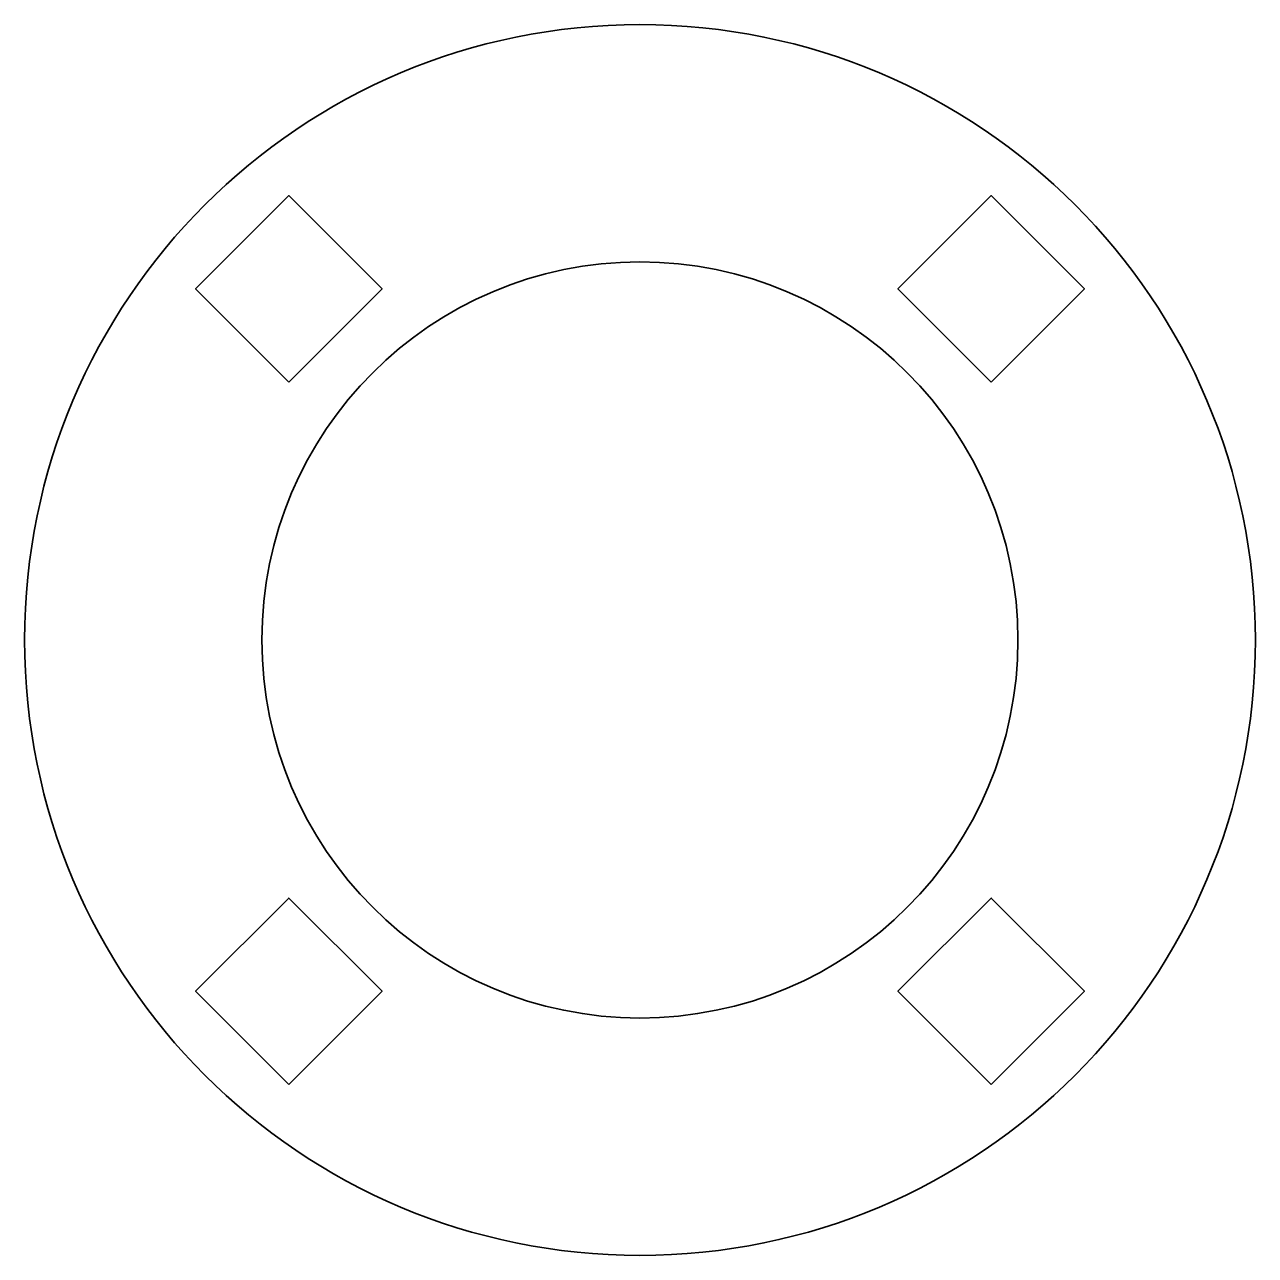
# Model space of a CAD drawing. Header units: inches. Extents: x 99 to 239, y -207 to -67.
import ezdxf

# ---------------------------------------------------------------- set-up
doc = ezdxf.new("R2010")
doc.units = ezdxf.units.IN
doc.header["$MEASUREMENT"] = 0
doc.layers.add('レイヤー 1', color=7, linetype='Continuous')

msp = doc.modelspace()

# ---------------------------------------------------------------- linework, layer by layer
at = {"layer": 'レイヤー 1', "color": 250, "lineweight": 35, "true_color": 0x322c2b}
for points in [[(128.94, -107.7), (118.34, -97.09), (128.94, -86.48), (139.55, -97.09), (128.94, -107.7)], [(208.84, -107.7), (198.24, -97.09), (208.84, -86.48), (219.45, -97.09), (208.84, -107.7)], [(128.94, -187.6), (118.34, -176.99), (128.94, -166.39), (139.55, -176.99), (128.94, -187.6)], [(208.85, -187.6), (198.24, -176.99), (208.85, -166.39), (219.45, -176.99), (208.85, -187.6)]]:
    msp.add_lwpolyline(points, dxfattribs=at)
for points in [[(238.89, -137.04), (238.89, -175.7), (207.55, -207.04), (168.89, -207.04), (130.23, -207.04), (98.89, -175.7), (98.89, -137.04), (98.89, -98.38), (130.23, -67.04), (168.89, -67.04), (207.55, -67.04), (238.89, -98.38), (238.89, -137.04)], [(211.89, -137.04), (211.89, -160.79), (192.64, -180.04), (168.89, -180.04), (145.15, -180.04), (125.89, -160.79), (125.89, -137.04), (125.89, -113.29), (145.15, -94.04), (168.89, -94.04), (192.64, -94.04), (211.89, -113.29), (211.89, -137.04)]]:
    msp.add_open_spline(points, degree=3, knots=[0, 0, 0, 0, 1, 1, 1, 2, 2, 2, 3, 3, 3, 4, 4, 4, 4], dxfattribs=at)

doc.saveas('drawing.dxf')
